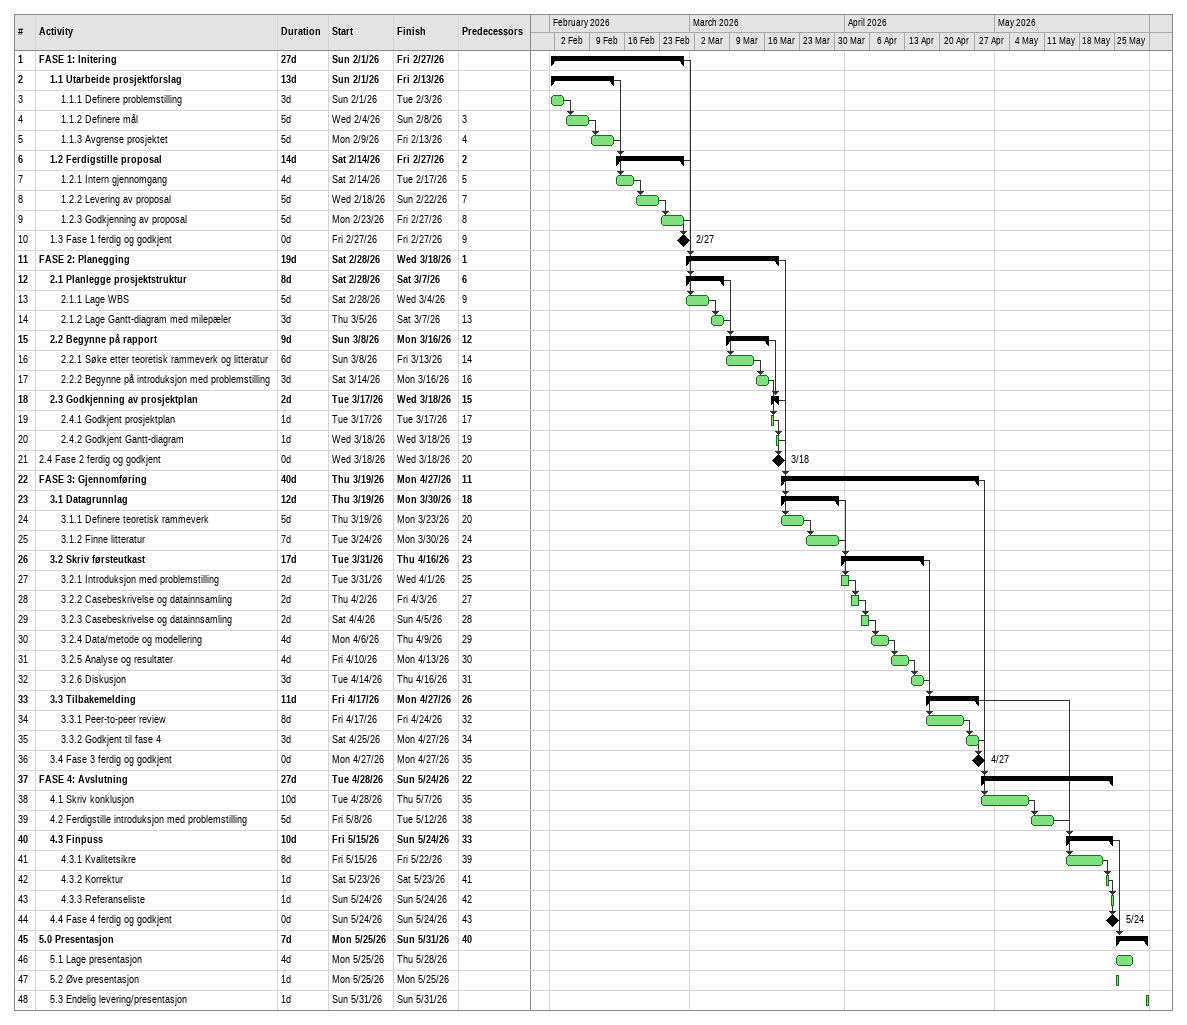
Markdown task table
| ID | Level | Task | Duration | Start | Finish | Predecessors |
|---|---|---|---|---|---|---|
| 1 | 1 | **FASE 1: Initering** | 27d | 2026-02-01 | 2026-02-27 |  |
| 2 | 2 | **1.1 Utarbeide prosjektforslag** | 13d | 2026-02-01 | 2026-02-13 |  |
| 3 | 3 | 1.1.1 Definere problemstilling | 3d | 2026-02-01 | 2026-02-03 |  |
| 4 | 3 | 1.1.2 Definere mål | 5d | 2026-02-04 | 2026-02-08 | 3 |
| 5 | 3 | 1.1.3 Avgrense prosjektet | 5d | 2026-02-09 | 2026-02-13 | 4 |
| 6 | 2 | **1.2 Ferdigstille proposal** | 14d | 2026-02-14 | 2026-02-27 | 2 |
| 7 | 3 | 1.2.1 Intern gjennomgang | 4d | 2026-02-14 | 2026-02-17 | 5 |
| 8 | 3 | 1.2.2 Levering av proposal | 5d | 2026-02-18 | 2026-02-22 | 7 |
| 9 | 3 | 1.2.3 Godkjenning av proposal | 5d | 2026-02-23 | 2026-02-27 | 8 |
| 10 | 2 | 1.3 Fase 1 ferdig og godkjent | 0d | 2026-02-27 | 2026-02-27 | 9 |
| 11 | 1 | **FASE 2: Planegging** | 19d | 2026-02-28 | 2026-03-18 | 1 |
| 12 | 2 | **2.1 Planlegge prosjektstruktur** | 8d | 2026-02-28 | 2026-03-07 | 6 |
| 13 | 3 | 2.1.1 Lage WBS | 5d | 2026-02-28 | 2026-03-04 | 9 |
| 14 | 3 | 2.1.2 Lage Gantt-diagram med milepæler | 3d | 2026-03-05 | 2026-03-07 | 13 |
| 15 | 2 | **2.2 Begynne på rapport** | 9d | 2026-03-08 | 2026-03-16 | 12 |
| 16 | 3 | 2.2.1 Søke etter teoretisk rammeverk og litteratur | 6d | 2026-03-08 | 2026-03-13 | 14 |
| 17 | 3 | 2.2.2 Begynne på introduksjon med problemstilling | 3d | 2026-03-14 | 2026-03-16 | 16 |
| 18 | 2 | **2.3 Godkjenning av prosjektplan** | 2d | 2026-03-17 | 2026-03-18 | 15 |
| 19 | 3 | 2.4.1 Godkjent prosjektplan | 1d | 2026-03-17 | 2026-03-17 | 17 |
| 20 | 3 | 2.4.2 Godkjent Gantt-diagram | 1d | 2026-03-18 | 2026-03-18 | 19 |
| 21 | 1 | 2.4 Fase 2 ferdig og godkjent | 0d | 2026-03-18 | 2026-03-18 | 20 |
| 22 | 1 | **FASE 3: Gjennomføring** | 40d | 2026-03-19 | 2026-04-27 | 11 |
| 23 | 2 | **3.1 Datagrunnlag** | 12d | 2026-03-19 | 2026-03-30 | 18 |
| 24 | 3 | 3.1.1 Definere teoretisk rammeverk | 5d | 2026-03-19 | 2026-03-23 | 20 |
| 25 | 3 | 3.1.2 Finne litteratur | 7d | 2026-03-24 | 2026-03-30 | 24 |
| 26 | 2 | **3.2 Skriv førsteutkast** | 17d | 2026-03-31 | 2026-04-16 | 23 |
| 27 | 3 | 3.2.1 Introduksjon med problemstilling | 2d | 2026-03-31 | 2026-04-01 | 25 |
| 28 | 3 | 3.2.2 Casebeskrivelse og datainnsamling | 2d | 2026-04-02 | 2026-04-03 | 27 |
| 29 | 3 | 3.2.3 Casebeskrivelse og datainnsamling | 2d | 2026-04-04 | 2026-04-05 | 28 |
| 30 | 3 | 3.2.4 Data/metode og modellering | 4d | 2026-04-06 | 2026-04-09 | 29 |
| 31 | 3 | 3.2.5 Analyse og resultater | 4d | 2026-04-10 | 2026-04-13 | 30 |
| 32 | 3 | 3.2.6 Diskusjon | 3d | 2026-04-14 | 2026-04-16 | 31 |
| 33 | 2 | **3.3 Tilbakemelding** | 11d | 2026-04-17 | 2026-04-27 | 26 |
| 34 | 3 | 3.3.1 Peer-to-peer review | 8d | 2026-04-17 | 2026-04-24 | 32 |
| 35 | 3 | 3.3.2 Godkjent til fase 4 | 3d | 2026-04-25 | 2026-04-27 | 34 |
| 36 | 2 | 3.4 Fase 3 ferdig og godkjent | 0d | 2026-04-27 | 2026-04-27 | 35 |
| 37 | 1 | **FASE 4: Avslutning** | 27d | 2026-04-28 | 2026-05-24 | 22 |
| 38 | 2 | 4.1 Skriv konklusjon | 10d | 2026-04-28 | 2026-05-07 | 35 |
| 39 | 2 | 4.2 Ferdigstille introduksjon med problemstilling | 5d | 2026-05-08 | 2026-05-12 | 38 |
| 40 | 2 | **4.3 Finpuss** | 10d | 2026-05-15 | 2026-05-24 | 33 |
| 41 | 3 | 4.3.1 Kvalitetsikre | 8d | 2026-05-15 | 2026-05-22 | 39 |
| 42 | 3 | 4.3.2 Korrektur | 1d | 2026-05-23 | 2026-05-23 | 41 |
| 43 | 3 | 4.3.3 Referanseliste | 1d | 2026-05-24 | 2026-05-24 | 42 |
| 44 | 2 | 4.4 Fase 4 ferdig og godkjent | 0d | 2026-05-24 | 2026-05-24 | 43 |
| 45 | 1 | **5.0 Presentasjon** | 7d | 2026-05-25 | 2026-05-31 | 40 |
| 46 | 2 | 5.1 Lage presentasjon | 4d | 2026-05-25 | 2026-05-28 |  |
| 47 | 2 | 5.2 Øve presentasjon | 1d | 2026-05-25 | 2026-05-25 |  |
| 48 | 2 | 5.3 Endelig levering/presentasjon | 1d | 2026-05-31 | 2026-05-31 |  |
